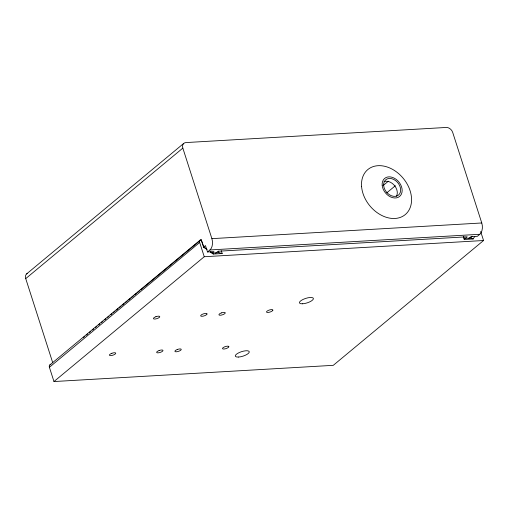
<?xml version="1.0" encoding="UTF-8"?>
<svg xmlns="http://www.w3.org/2000/svg" width="509" height="509" viewBox="0 0 509 509"><rect width="100%" height="100%" fill="white"/><g stroke="black" fill="none" stroke-linecap="round" stroke-linejoin="round"><path stroke-width="0.76" d="M463.782 236.959L464.253 238.422L470.857 238.04L472.034 236.214M463.355 236.672L464.259 239.484L473.141 238.969L474.814 236.38M26.614 273.906L183.717 143.423M52.777 362.866L25.73 278.614L182.833 148.125A5.853 4.326 50.3 0 1 185.849 142.577L446.304 127.454A5.853 4.326 50.3 0 1 452.711 132.455L481.769 222.974A8.494 5.026 86.7 0 1 479.828 234.286L477.397 236.303L470.952 236.679L468.509 238.708M49.844 364.94L200.12 240.127M83.285 337.632L84.507 336.614M86.339 335.094L87.561 334.076M89.393 332.555L90.615 331.544M92.447 330.017L93.669 329.005M95.501 327.484L96.723 326.466M98.555 324.946L99.777 323.928M101.609 322.407L102.831 321.395M104.663 319.868L105.885 318.857M107.717 317.336L108.939 316.318M110.771 314.797L111.993 313.786M113.214 312.768L115.047 311.247M116.268 310.229L118.107 308.708M119.329 307.697L121.161 306.17M122.383 305.158L124.215 303.638M125.437 302.62L127.269 301.099M128.491 300.081L130.323 298.56M131.545 297.549L133.377 296.022M134.599 295.01L136.431 293.489M137.653 292.471L139.485 290.951M140.707 289.939L201.182 239.707L203.893 247.107L207.118 249.391M480.661 231.512L483.55 240.515L333.28 365.328L53.973 381.546L49.398 367.294L199.674 242.481A2.927 2.163 50.3 0 1 201.182 239.707L203.568 247.145L206.609 249.308M203.632 247.094L205.464 245.573L207.519 251.974L213.965 251.599L212.132 253.119M207.519 251.974L209.95 249.957L479.828 234.286M53.973 381.546L204.249 256.733L483.55 240.515M215.593 253.278L218.037 251.242L467.186 236.78L465.347 238.301M383.481 185.257L388.361 181.204M386.84 192.79L395.378 185.702M203.568 247.145L203.893 247.107M182.833 148.125L211.89 238.645L481.769 222.974M210.338 251.681L212.272 253.056L218.876 252.674L222.185 253.539L221.281 250.727M210.262 251.898L213.303 254.055L222.185 253.539M470.857 238.04L473.141 238.969M212.272 253.056L213.303 254.055M218.406 251.204L218.876 252.674M199.674 242.481L204.249 256.733M464.253 238.422L464.259 239.484M383.958 181.643A9.957 7.355 50.3 0 1 394.31 185.301A9.957 7.355 50.3 0 1 396.511 196.207M25.73 278.614A5.853 4.326 50.3 0 1 27.581 273.314M211.89 238.645A8.494 5.026 86.7 0 1 209.95 249.957M49.398 367.294A2.927 2.163 50.3 0 1 50.906 364.52M155.932 316.706L155.162 317.024A3.296 1.063 -17.8 0 0 153.635 318.819A3.296 1.063 -17.8 0 0 157.268 318.494L158.044 318.176A3.296 1.063 -17.8 0 0 159.572 316.382A3.296 1.063 -17.8 0 0 155.932 316.706M111.916 353.271L111.14 353.59A3.296 1.063 -17.8 0 0 109.613 355.384A3.296 1.063 -17.8 0 0 113.246 355.059L114.022 354.741A3.296 1.063 -17.8 0 0 115.549 352.947A3.296 1.063 -17.8 0 0 111.916 353.271M221.428 312.908L220.658 313.226A3.296 1.063 -17.8 0 0 219.131 315.02A3.296 1.063 -17.8 0 0 222.764 314.696L223.54 314.377A3.296 1.063 -17.8 0 0 225.067 312.583A3.296 1.063 -17.8 0 0 221.428 312.908M159.152 350.529L158.375 350.847A3.296 1.063 -17.8 0 0 156.848 352.642A3.296 1.063 -17.8 0 0 160.488 352.317L161.264 351.999A3.296 1.063 -17.8 0 0 162.785 350.205A3.296 1.063 -17.8 0 0 159.152 350.529M177.412 349.467L176.636 349.785A3.296 1.063 -17.8 0 0 175.109 351.579A3.296 1.063 -17.8 0 0 178.748 351.255L179.518 350.936A3.296 1.063 -17.8 0 0 181.045 349.142A3.296 1.063 -17.8 0 0 177.412 349.467M272.837 310.191L272.773 309.924A3.296 1.063 -17.8 0 0 269.426 310.006A3.296 1.063 -17.8 0 0 266.538 311.877L266.608 312.151A3.296 1.063 -17.8 0 0 269.948 312.068A3.296 1.063 -17.8 0 0 272.837 310.191M228.821 346.756L228.751 346.483A3.296 1.063 -17.8 0 0 225.411 346.565A3.296 1.063 -17.8 0 0 222.522 348.442L222.586 348.71A3.296 1.063 -17.8 0 0 225.926 348.627A3.296 1.063 -17.8 0 0 228.821 346.756M206.985 314.015L206.921 313.748A3.296 1.063 -17.8 0 0 203.581 313.83A3.296 1.063 -17.8 0 0 200.692 315.701L200.756 315.968A3.296 1.063 -17.8 0 0 204.096 315.892A3.296 1.063 -17.8 0 0 206.985 314.015M361.587 186.574A29.28 21.633 50.3 0 0 400.818 217.216A29.28 21.633 50.3 0 0 397.205 172.449A29.28 21.633 50.3 0 0 361.587 186.574M382.17 185.212A11.713 8.653 50.3 0 0 397.866 197.473A11.713 8.653 50.3 0 0 396.416 179.562A11.713 8.653 50.3 0 0 382.17 185.212M383.665 185.543A9.957 7.355 50.3 0 0 397.007 195.959A9.957 7.355 50.3 0 0 395.779 180.74A9.957 7.355 50.3 0 0 383.665 185.543M302.626 303.79A7.317 2.36 -17.8 0 0 313.423 298.764A7.317 2.36 -17.8 0 0 303.218 299.356A7.317 2.36 -17.8 0 0 302.626 303.79M238.498 357.057A7.317 2.36 -17.8 0 0 249.289 352.031A7.317 2.36 -17.8 0 0 239.09 352.622A7.317 2.36 -17.8 0 0 238.498 357.057"/></g></svg>
